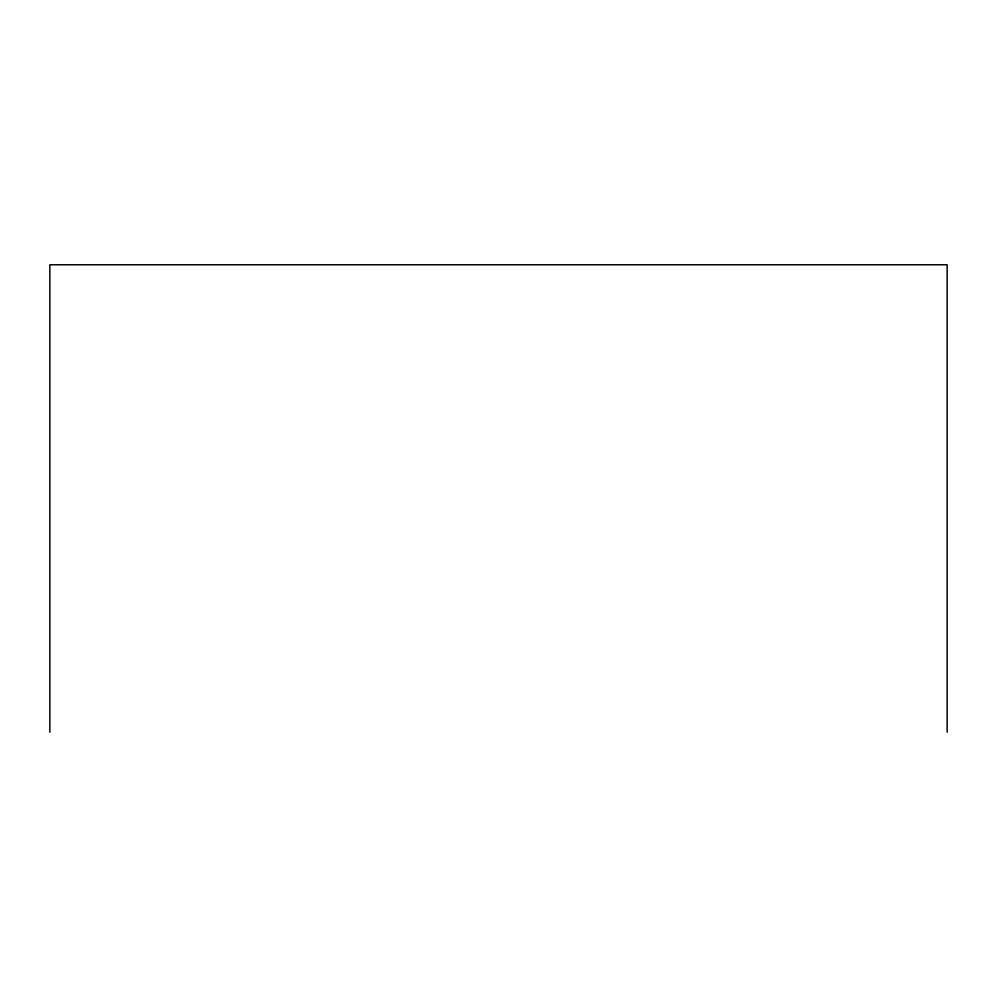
<?xml version="1.0" encoding="UTF-8"?>
<svg xmlns="http://www.w3.org/2000/svg" width="997" height="997" viewBox="0 0 997 997"><rect width="100%" height="100%" fill="white"/><g stroke="black" fill="none" stroke-linecap="round" stroke-linejoin="round"><path stroke-width="1.5" d="M947.15 732.234L947.15 264.766L49.85 264.766L49.85 732.234"/></g></svg>
